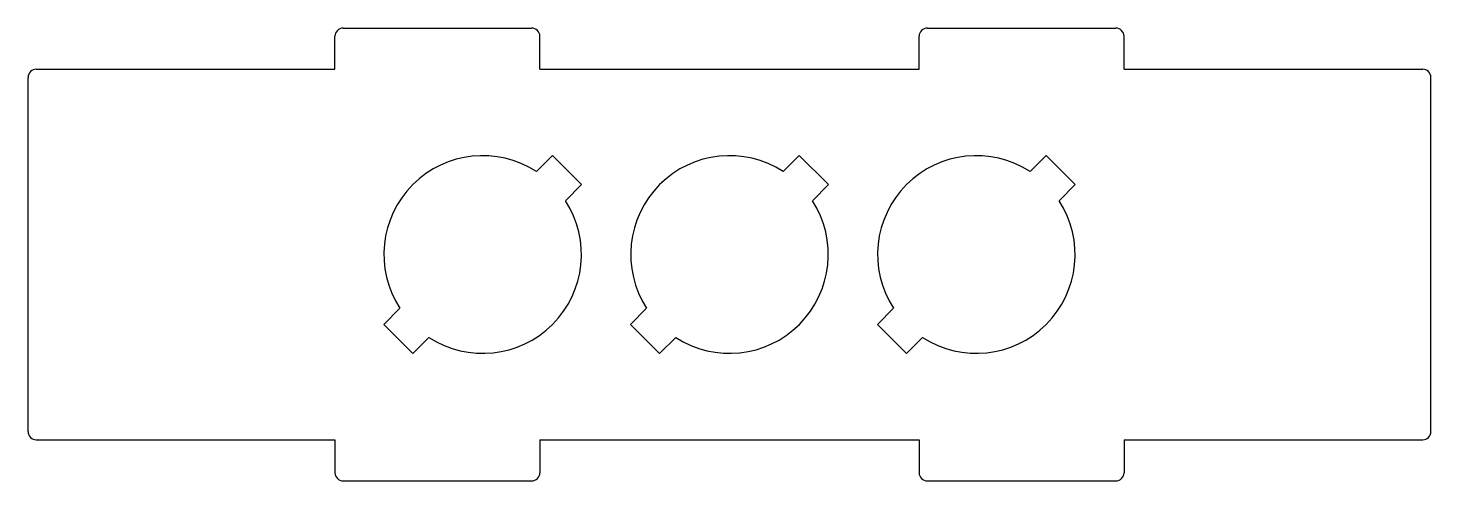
# Model space of a CAD drawing. Header units: millimetres. Extents: x -191 to -20, y 294 to 348.
import ezdxf

# ---------------------------------------------------------------- set-up
doc = ezdxf.new("R2010")
doc.units = ezdxf.units.MM
doc.layers.add('BUTTONS', color=1, linetype='Continuous')

msp = doc.modelspace()

# ---------------------------------------------------------------- linework, layer by layer
at = {"color": 7, "linetype": 'Continuous'}
for p, q in [((-152.4, 348.5), (-129.5, 348.5)), ((-81.4, 348.5), (-58.5, 348.5)), ((-153.4, 343.5), (-153.4, 347.5)), ((-128.5, 343.5), (-128.5, 347.5)), ((-82.4, 343.5), (-82.4, 347.5)), ((-57.5, 343.5), (-57.5, 347.5)), ((-189.7, 343.5), (-153.4, 343.5)), ((-128.5, 343.5), (-82.4, 343.5)), ((-57.5, 343.5), (-21.2, 343.5)), ((-190.7, 299.5), (-190.7, 342.5)), ((-20.2, 299.5), (-20.2, 342.5)), ((-189.7, 298.5), (-153.4, 298.5)), ((-153.4, 298.5), (-153.4, 294.5)), ((-128.5, 298.5), (-128.5, 294.5)), ((-128.5, 298.5), (-82.4, 298.5)), ((-82.4, 298.5), (-82.4, 294.5)), ((-57.5, 298.5), (-57.5, 294.5)), ((-57.5, 298.5), (-21.2, 298.5)), ((-152.4, 293.5), (-129.5, 293.5)), ((-81.4, 293.5), (-58.5, 293.5))]:
    msp.add_line(p, q, dxfattribs=at)
for centre, start, end in [((-152.4, 347.5), 90, 180), ((-129.5, 347.5), 0, 90), ((-81.4, 347.5), 90, 180), ((-58.5, 347.5), 0, 90), ((-189.7, 342.5), 90, 180), ((-21.2, 342.5), 0, 90), ((-189.7, 299.5), 180, 270), ((-21.2, 299.5), 270, 0), ((-152.4, 294.5), 180, 270), ((-129.5, 294.5), 270, 0), ((-81.4, 294.5), 180, 270), ((-58.5, 294.5), 270, 0)]:
    msp.add_arc(centre, 1, start, end, dxfattribs=at)
at = {"layer": 'BUTTONS'}
for points in [[(-128.92, 331.07, 0.809427), (-145.52, 314.47), (-147.47, 312.51), (-143.94, 308.98), (-141.98, 310.93, 0.809427), (-125.38, 327.53), (-123.43, 329.49), (-126.97, 333.02)], [(-98.92, 331.07, 0.809427), (-115.52, 314.47), (-117.47, 312.51), (-113.94, 308.98), (-111.98, 310.93, 0.809427), (-95.38, 327.53), (-93.43, 329.49), (-96.97, 333.02)], [(-68.92, 331.07, 0.809427), (-85.52, 314.47), (-87.47, 312.51), (-83.94, 308.98), (-81.98, 310.93, 0.809427), (-65.38, 327.53), (-63.43, 329.49), (-66.97, 333.02)]]:
    msp.add_lwpolyline(points, format="xyb", close=True, dxfattribs=at)

doc.saveas('drawing.dxf')
